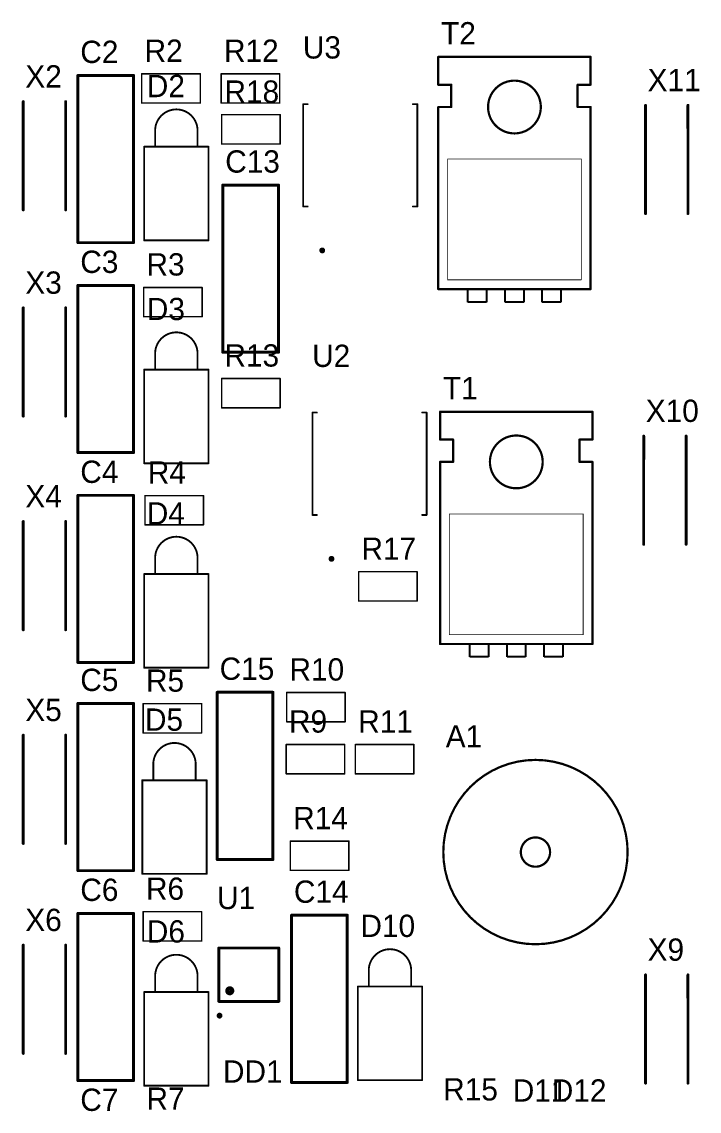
# Model space of a CAD drawing. Header units: millimetres. Extents: x 40 to 3761, y -469 to 920.
# Drawn here: x 2879.8 to 2926.1, y -71.3 to 3.2 of the extents above; entities that cross this region are included whole.
import ezdxf

# ---------------------------------------------------------------- set-up
doc = ezdxf.new("R2010")
doc.units = ezdxf.units.MM
doc.layers.add('TopOverlay', color=2, linetype='Continuous')

msp = doc.modelspace()

# ---------------------------------------------------------------- linework, layer by layer
at = {"layer": 'TopOverlay'}
for p, q in [((2910.262, -16.004), (2910.262, -15.115)), ((2910.262, -15.115), (2911.532, -15.115)), ((2911.532, -15.115), (2911.532, -16.004)), ((2912.802, -16.004), (2912.802, -15.115)), ((2912.802, -15.115), (2914.072, -15.115)), ((2914.072, -15.115), (2914.072, -16.004)), ((2915.342, -16.004), (2915.342, -15.115)), ((2915.342, -15.115), (2916.612, -15.115)), ((2916.612, -15.115), (2916.612, -16.004)), ((2911.532, -16.004), (2910.262, -16.004)), ((2914.072, -16.004), (2912.802, -16.004)), ((2916.612, -16.004), (2915.342, -16.004)), ((2910.389, -40.261), (2910.389, -39.372)), ((2910.389, -39.372), (2911.659, -39.372)), ((2911.659, -39.372), (2911.659, -40.261)), ((2912.929, -40.261), (2912.929, -39.372)), ((2912.929, -39.372), (2914.199, -39.372)), ((2914.199, -39.372), (2914.199, -40.261)), ((2915.469, -40.261), (2915.469, -39.372)), ((2915.469, -39.372), (2916.739, -39.372)), ((2916.739, -39.372), (2916.739, -40.261)), ((2911.659, -40.261), (2910.389, -40.261)), ((2914.199, -40.261), (2912.929, -40.261)), ((2916.739, -40.261), (2915.469, -40.261))]:
    msp.add_line(p, q, dxfattribs=at)
for points, const_width in [([(2908.23, 0.76), (2918.644, 0.76)], 0.152), ([(2908.23, -1.145), (2908.23, 0.76)], 0.152), ([(2918.644, -1.145), (2918.644, 0.76)], 0.152), ([(2883.592, -0.51), (2887.402, -0.51)], 0.2), ([(2883.592, -11.94), (2883.592, -0.51)], 0.2), ([(2887.402, -11.94), (2887.402, -0.51)], 0.2), ([(2887.958, -2.399), (2887.958, -0.399)], 0.1), ([(2887.958, -0.399), (2891.958, -0.399)], 0.1), ([(2891.958, -2.399), (2891.958, -0.399)], 0.1), ([(2893.387, -2.399), (2893.387, -0.399)], 0.1), ([(2893.387, -0.399), (2897.387, -0.399)], 0.1), ([(2897.387, -2.399), (2897.387, -0.399)], 0.1), ([(2908.23, -1.145), (2909.119, -1.145)], 0.152), ([(2909.119, -2.669), (2909.119, -1.145)], 0.152), ([(2917.755, -2.669), (2917.755, -1.145)], 0.152), ([(2917.755, -1.145), (2918.644, -1.145)], 0.152), ([(2879.856, -9.7), (2879.856, -2.3)], 0.2), ([(2882.756, -9.7), (2882.756, -2.3)], 0.2), ([(2879.952, -3.9), (2879.952, -2.3)], 0.01), ([(2882.66, -3.9), (2882.66, -2.3)], 0.01), ([(2887.958, -2.399), (2891.958, -2.399)], 0.1), ([(2893.387, -2.399), (2897.387, -2.399)], 0.1), ([(2898.996, -9.472), (2898.996, -2.471)], 0.127), ([(2898.996, -2.471), (2899.296, -2.471)], 0.127), ([(2906.496, -2.471), (2906.796, -2.471)], 0.127), ([(2906.796, -9.472), (2906.796, -2.471)], 0.127), ([(2908.23, -15.115), (2908.23, -2.669)], 0.152), ([(2908.23, -2.669), (2909.119, -2.669)], 0.152), ([(2917.755, -2.669), (2918.644, -2.669)], 0.152), ([(2918.644, -15.115), (2918.644, -2.669)], 0.152), ([(2922.401, -9.954), (2922.401, -2.554)], 0.2), ([(2922.497, -4.154), (2922.497, -2.554)], 0.01), ([(2925.205, -4.154), (2925.205, -2.554)], 0.01), ([(2925.301, -9.954), (2925.301, -2.554)], 0.2), ([(2893.419, -5.193), (2893.419, -3.193)], 0.1), ([(2893.419, -3.193), (2897.419, -3.193)], 0.1), ([(2897.419, -5.193), (2897.419, -3.193)], 0.1), ([(2879.856, -3.9), (2879.952, -3.9)], 0.01), ([(2882.66, -3.9), (2882.756, -3.9)], 0.01), ([(2888.873, -5.382), (2888.873, -4.281)], 0.127), ([(2891.773, -5.382), (2891.773, -4.281)], 0.127), ([(2922.401, -4.154), (2922.497, -4.154)], 0.01), ([(2925.205, -4.154), (2925.301, -4.154)], 0.01), ([(2893.419, -5.193), (2897.419, -5.193)], 0.1), ([(2888.123, -11.781), (2888.123, -5.382)], 0.127), ([(2888.123, -5.382), (2892.523, -5.382)], 0.127), ([(2892.523, -11.781), (2892.523, -5.382)], 0.127), ([(2908.865, -6.225), (2918.009, -6.225)], 0.0508), ([(2908.865, -14.48), (2908.865, -6.225)], 0.0508), ([(2918.009, -14.48), (2918.009, -6.225)], 0.0508), ([(2893.498, -8.003), (2897.308, -8.003)], 0.2), ([(2893.498, -19.433), (2893.498, -8.003)], 0.2), ([(2897.308, -19.433), (2897.308, -8.003)], 0.2), ([(2898.996, -9.472), (2899.296, -9.472)], 0.127), ([(2906.496, -9.472), (2906.796, -9.472)], 0.127), ([(2883.592, -11.94), (2887.402, -11.94)], 0.2), ([(2888.123, -11.781), (2892.523, -11.781)], 0.127), ([(2883.592, -14.861), (2887.402, -14.861)], 0.2), ([(2883.592, -26.291), (2883.592, -14.861)], 0.2), ([(2887.402, -26.291), (2887.402, -14.861)], 0.2), ([(2908.865, -14.48), (2918.009, -14.48)], 0.0508), ([(2888.085, -17.004), (2888.085, -15.004)], 0.1), ([(2888.085, -15.004), (2892.085, -15.004)], 0.1), ([(2892.085, -17.004), (2892.085, -15.004)], 0.1), ([(2908.23, -15.115), (2918.644, -15.115)], 0.152), ([(2879.856, -23.797), (2879.856, -16.397)], 0.2), ([(2882.756, -23.797), (2882.756, -16.397)], 0.2), ([(2879.952, -17.997), (2879.952, -16.397)], 0.01), ([(2882.66, -17.997), (2882.66, -16.397)], 0.01), ([(2888.085, -17.004), (2892.085, -17.004)], 0.1), ([(2879.856, -17.997), (2879.952, -17.997)], 0.01), ([(2882.66, -17.997), (2882.756, -17.997)], 0.01), ([(2893.498, -19.433), (2897.308, -19.433)], 0.2), ([(2888.873, -20.622), (2888.873, -19.521)], 0.127), ([(2891.773, -20.622), (2891.773, -19.521)], 0.127), ([(2888.123, -27.021), (2888.123, -20.622)], 0.127), ([(2888.123, -20.622), (2892.523, -20.622)], 0.127), ([(2892.523, -27.021), (2892.523, -20.622)], 0.127), ([(2893.419, -23.227), (2893.419, -21.227)], 0.1), ([(2893.419, -21.227), (2897.419, -21.227)], 0.1), ([(2897.419, -23.227), (2897.419, -21.227)], 0.1), ([(2893.419, -23.227), (2897.419, -23.227)], 0.1), ([(2899.631, -30.554), (2899.631, -23.553)], 0.127), ([(2899.631, -23.553), (2899.931, -23.553)], 0.127), ([(2907.131, -23.553), (2907.431, -23.553)], 0.127), ([(2907.431, -30.554), (2907.431, -23.553)], 0.127), ([(2908.357, -23.497), (2918.771, -23.497)], 0.152), ([(2908.357, -25.402), (2908.357, -23.497)], 0.152), ([(2918.771, -25.402), (2918.771, -23.497)], 0.152), ([(2922.274, -32.56), (2922.274, -25.16)], 0.2), ([(2922.37, -26.76), (2922.37, -25.16)], 0.01), ([(2925.078, -26.76), (2925.078, -25.16)], 0.01), ([(2925.174, -32.56), (2925.174, -25.16)], 0.2), ([(2908.357, -25.402), (2909.246, -25.402)], 0.152), ([(2909.246, -26.926), (2909.246, -25.402)], 0.152), ([(2917.882, -26.926), (2917.882, -25.402)], 0.152), ([(2917.882, -25.402), (2918.771, -25.402)], 0.152), ([(2883.592, -26.291), (2887.402, -26.291)], 0.2), ([(2922.274, -26.76), (2922.37, -26.76)], 0.01), ([(2925.078, -26.76), (2925.174, -26.76)], 0.01), ([(2888.123, -27.021), (2892.523, -27.021)], 0.127), ([(2908.357, -39.372), (2908.357, -26.926)], 0.152), ([(2908.357, -26.926), (2909.246, -26.926)], 0.152), ([(2917.882, -26.926), (2918.771, -26.926)], 0.152), ([(2918.771, -39.372), (2918.771, -26.926)], 0.152), ([(2883.592, -29.212), (2887.402, -29.212)], 0.2), ([(2883.592, -40.642), (2883.592, -29.212)], 0.2), ([(2887.402, -40.642), (2887.402, -29.212)], 0.2), ([(2888.18, -31.228), (2888.18, -29.228)], 0.1), ([(2888.18, -29.228), (2892.18, -29.228)], 0.1), ([(2892.18, -31.228), (2892.18, -29.228)], 0.1), ([(2899.631, -30.554), (2899.931, -30.554)], 0.127), ([(2907.131, -30.554), (2907.431, -30.554)], 0.127), ([(2908.992, -30.482), (2918.136, -30.482)], 0.0508), ([(2908.992, -38.737), (2908.992, -30.482)], 0.0508), ([(2918.136, -38.737), (2918.136, -30.482)], 0.0508), ([(2879.856, -38.402), (2879.856, -31.002)], 0.2), ([(2879.952, -32.602), (2879.952, -31.002)], 0.01), ([(2882.66, -32.602), (2882.66, -31.002)], 0.01), ([(2882.756, -38.402), (2882.756, -31.002)], 0.2), ([(2888.18, -31.228), (2892.18, -31.228)], 0.1), ([(2879.856, -32.602), (2879.952, -32.602)], 0.01), ([(2882.66, -32.602), (2882.756, -32.602)], 0.01), ([(2888.873, -34.592), (2888.873, -33.491)], 0.127), ([(2891.773, -34.592), (2891.773, -33.491)], 0.127), ([(2888.123, -40.991), (2888.123, -34.592)], 0.127), ([(2888.123, -34.592), (2892.523, -34.592)], 0.127), ([(2892.523, -40.991), (2892.523, -34.592)], 0.127), ([(2902.785, -36.435), (2902.785, -34.435)], 0.1), ([(2902.785, -34.435), (2906.785, -34.435)], 0.1), ([(2906.785, -36.435), (2906.785, -34.435)], 0.1), ([(2902.785, -36.435), (2906.785, -36.435)], 0.1), ([(2908.992, -38.737), (2918.136, -38.737)], 0.0508), ([(2908.357, -39.372), (2918.771, -39.372)], 0.152), ([(2883.592, -40.642), (2887.402, -40.642)], 0.2), ([(2888.123, -40.991), (2892.523, -40.991)], 0.127), ([(2893.117, -42.674), (2896.927, -42.674)], 0.2), ([(2893.117, -54.104), (2893.117, -42.674)], 0.2), ([(2896.927, -54.104), (2896.927, -42.674)], 0.2), ([(2897.864, -44.69), (2897.864, -42.69)], 0.1), ([(2897.864, -42.69), (2901.864, -42.69)], 0.1), ([(2901.864, -44.69), (2901.864, -42.69)], 0.1), ([(2883.592, -43.436), (2887.402, -43.436)], 0.2), ([(2883.592, -54.866), (2883.592, -43.436)], 0.2), ([(2887.402, -54.866), (2887.402, -43.436)], 0.2), ([(2888.053, -45.452), (2888.053, -43.452)], 0.1), ([(2888.053, -43.452), (2892.053, -43.452)], 0.1), ([(2892.053, -45.452), (2892.053, -43.452)], 0.1), ([(2897.864, -44.69), (2901.864, -44.69)], 0.1), ([(2888.053, -45.452), (2892.053, -45.452)], 0.1), ([(2879.856, -53.007), (2879.856, -45.607)], 0.2), ([(2879.952, -47.207), (2879.952, -45.607)], 0.01), ([(2882.66, -47.207), (2882.66, -45.607)], 0.01), ([(2882.756, -53.007), (2882.756, -45.607)], 0.2), ([(2897.832, -48.246), (2897.832, -46.246)], 0.1), ([(2897.832, -46.246), (2901.832, -46.246)], 0.1), ([(2901.832, -48.246), (2901.832, -46.246)], 0.1), ([(2902.563, -48.246), (2902.563, -46.246)], 0.1), ([(2902.563, -46.246), (2906.563, -46.246)], 0.1), ([(2906.563, -48.246), (2906.563, -46.246)], 0.1), ([(2879.856, -47.207), (2879.952, -47.207)], 0.01), ([(2882.66, -47.207), (2882.756, -47.207)], 0.01), ([(2888.746, -48.689), (2888.746, -47.588)], 0.127), ([(2891.646, -48.689), (2891.646, -47.588)], 0.127), ([(2897.832, -48.246), (2901.832, -48.246)], 0.1), ([(2902.563, -48.246), (2906.563, -48.246)], 0.1), ([(2887.996, -55.088), (2887.996, -48.689)], 0.127), ([(2887.996, -48.689), (2892.396, -48.689)], 0.127), ([(2892.396, -55.088), (2892.396, -48.689)], 0.127), ([(2898.118, -54.85), (2898.118, -52.85)], 0.1), ([(2898.118, -52.85), (2902.118, -52.85)], 0.1), ([(2902.118, -54.85), (2902.118, -52.85)], 0.1), ([(2893.117, -54.104), (2896.927, -54.104)], 0.2), ([(2883.592, -54.866), (2887.402, -54.866)], 0.2), ([(2887.996, -55.088), (2892.396, -55.088)], 0.127), ([(2898.118, -54.85), (2902.118, -54.85)], 0.1), ([(2883.592, -57.787), (2887.402, -57.787)], 0.2), ([(2883.592, -69.217), (2883.592, -57.787)], 0.2), ([(2887.402, -69.217), (2887.402, -57.787)], 0.2), ([(2888.053, -59.676), (2888.053, -57.676)], 0.1), ([(2888.053, -57.676), (2892.053, -57.676)], 0.1), ([(2892.053, -59.676), (2892.053, -57.676)], 0.1), ([(2898.197, -57.914), (2902.007, -57.914)], 0.2), ([(2898.197, -69.344), (2898.197, -57.914)], 0.2), ([(2902.007, -69.344), (2902.007, -57.914)], 0.2), ([(2879.856, -67.358), (2879.856, -59.958)], 0.2), ([(2879.952, -61.558), (2879.952, -59.958)], 0.01), ([(2882.66, -61.558), (2882.66, -59.958)], 0.01), ([(2882.756, -67.358), (2882.756, -59.958)], 0.2), ([(2888.053, -59.676), (2892.053, -59.676)], 0.1), ([(2893.226, -63.803), (2893.226, -60.154)], 0.2), ([(2893.226, -60.154), (2897.326, -60.154)], 0.2), ([(2897.326, -63.803), (2897.326, -60.154)], 0.2), ([(2879.856, -61.558), (2879.952, -61.558)], 0.01), ([(2882.66, -61.558), (2882.756, -61.558)], 0.01), ([(2903.478, -62.786), (2903.478, -61.685)], 0.127), ([(2906.378, -62.786), (2906.378, -61.685)], 0.127), ([(2888.873, -63.167), (2888.873, -62.066)], 0.127), ([(2891.773, -63.167), (2891.773, -62.066)], 0.127), ([(2922.401, -69.39), (2922.401, -61.99)], 0.2), ([(2922.497, -63.59), (2922.497, -61.99)], 0.01), ([(2925.205, -63.59), (2925.205, -61.99)], 0.01), ([(2925.301, -69.39), (2925.301, -61.99)], 0.2), ([(2888.123, -69.566), (2888.123, -63.167)], 0.127), ([(2888.123, -63.167), (2892.523, -63.167)], 0.127), ([(2892.523, -69.566), (2892.523, -63.167)], 0.127), ([(2902.728, -69.185), (2902.728, -62.786)], 0.127), ([(2902.728, -62.786), (2907.128, -62.786)], 0.127), ([(2907.128, -69.185), (2907.128, -62.786)], 0.127), ([(2893.226, -63.803), (2897.326, -63.803)], 0.2), ([(2922.401, -63.59), (2922.497, -63.59)], 0.01), ([(2925.205, -63.59), (2925.301, -63.59)], 0.01), ([(2883.592, -69.217), (2887.402, -69.217)], 0.2), ([(2898.197, -69.344), (2902.007, -69.344)], 0.2), ([(2902.728, -69.185), (2907.128, -69.185)], 0.127), ([(2888.123, -69.566), (2892.523, -69.566)], 0.127)]:
    msp.add_lwpolyline(points, dxfattribs=dict(at, const_width=const_width))
for points, const_width in [([(2908.192, 0.76, 1), (2908.268, 0.76, 1)], 0.0762), ([(2908.192, 0.76, 1), (2908.268, 0.76, 1)], 0.0762), ([(2918.606, 0.76, 1), (2918.682, 0.76, 1)], 0.0762), ([(2918.606, 0.76, 1), (2918.682, 0.76, 1)], 0.0762), ([(2883.592, -0.56, 1), (2883.592, -0.46, 1)], 0.1), ([(2883.592, -0.56, 1), (2883.592, -0.46, 1)], 0.1), ([(2887.402, -0.56, 1), (2887.402, -0.46, 1)], 0.1), ([(2887.402, -0.56, 1), (2887.402, -0.46, 1)], 0.1), ([(2887.933, -0.399, 1), (2887.983, -0.399, 1)], 0.05), ([(2887.933, -0.399, 1), (2887.983, -0.399, 1)], 0.05), ([(2891.933, -0.399, 1), (2891.983, -0.399, 1)], 0.05), ([(2891.933, -0.399, 1), (2891.983, -0.399, 1)], 0.05), ([(2893.362, -0.399, 1), (2893.412, -0.399, 1)], 0.05), ([(2893.362, -0.399, 1), (2893.412, -0.399, 1)], 0.05), ([(2897.362, -0.399, 1), (2897.412, -0.399, 1)], 0.05), ([(2897.362, -0.399, 1), (2897.412, -0.399, 1)], 0.05), ([(2908.192, -1.145, 1), (2908.268, -1.145, 1)], 0.0762), ([(2908.192, -1.145, 1), (2908.268, -1.145, 1)], 0.0762), ([(2909.081, -1.145, 1), (2909.157, -1.145, 1)], 0.0762), ([(2909.081, -1.145, 1), (2909.157, -1.145, 1)], 0.0762), ([(2915.241, -2.669, 1), (2911.634, -2.669, 1)], 0.152), ([(2917.717, -1.145, 1), (2917.793, -1.145, 1)], 0.0762), ([(2917.717, -1.145, 1), (2917.793, -1.145, 1)], 0.0762), ([(2918.606, -1.145, 1), (2918.682, -1.145, 1)], 0.0762), ([(2918.606, -1.145, 1), (2918.682, -1.145, 1)], 0.0762), ([(2879.856, -2.35, 1), (2879.856, -2.25, 1)], 0.1), ([(2882.756, -2.35, 1), (2882.756, -2.25, 1)], 0.1), ([(2879.952, -2.303, 1), (2879.952, -2.298, 1)], 0.005), ([(2882.66, -2.303, 1), (2882.66, -2.298, 1)], 0.005), ([(2887.933, -2.399, 1), (2887.983, -2.399, 1)], 0.05), ([(2887.933, -2.399, 1), (2887.983, -2.399, 1)], 0.05), ([(2891.933, -2.399, 1), (2891.983, -2.399, 1)], 0.05), ([(2891.933, -2.399, 1), (2891.983, -2.399, 1)], 0.05), ([(2893.362, -2.399, 1), (2893.412, -2.399, 1)], 0.05), ([(2893.362, -2.399, 1), (2893.412, -2.399, 1)], 0.05), ([(2897.362, -2.399, 1), (2897.412, -2.399, 1)], 0.05), ([(2897.362, -2.399, 1), (2897.412, -2.399, 1)], 0.05), ([(2898.996, -2.503, 1), (2898.996, -2.44, 1)], 0.0635), ([(2898.996, -2.503, 1), (2898.996, -2.44, 1)], 0.0635), ([(2899.296, -2.503, 1), (2899.296, -2.44, 1)], 0.0635), ([(2906.496, -2.503, 1), (2906.496, -2.44, 1)], 0.0635), ([(2906.796, -2.503, 1), (2906.796, -2.44, 1)], 0.0635), ([(2906.796, -2.503, 1), (2906.796, -2.44, 1)], 0.0635), ([(2908.192, -2.669, 1), (2908.268, -2.669, 1)], 0.0762), ([(2908.192, -2.669, 1), (2908.268, -2.669, 1)], 0.0762), ([(2909.081, -2.669, 1), (2909.157, -2.669, 1)], 0.0762), ([(2909.081, -2.669, 1), (2909.157, -2.669, 1)], 0.0762), ([(2911.596, -2.669, 1), (2911.672, -2.669, 1)], 0.0762), ([(2915.203, -2.669, 1), (2915.279, -2.669, 1)], 0.0762), ([(2917.717, -2.669, 1), (2917.793, -2.669, 1)], 0.0762), ([(2917.717, -2.669, 1), (2917.793, -2.669, 1)], 0.0762), ([(2918.606, -2.669, 1), (2918.682, -2.669, 1)], 0.0762), ([(2918.606, -2.669, 1), (2918.682, -2.669, 1)], 0.0762), ([(2922.401, -2.604, 1), (2922.401, -2.504, 1)], 0.1), ([(2922.497, -2.557, 1), (2922.497, -2.552, 1)], 0.005), ([(2925.205, -2.557, 1), (2925.205, -2.552, 1)], 0.005), ([(2925.301, -2.604, 1), (2925.301, -2.504, 1)], 0.1), ([(2893.394, -3.193, 1), (2893.444, -3.193, 1)], 0.05), ([(2893.394, -3.193, 1), (2893.444, -3.193, 1)], 0.05), ([(2897.394, -3.193, 1), (2897.444, -3.193, 1)], 0.05), ([(2897.394, -3.193, 1), (2897.444, -3.193, 1)], 0.05), ([(2879.856, -3.903, 1), (2879.856, -3.898, 1)], 0.005), ([(2879.952, -3.903, 1), (2879.952, -3.898, 1)], 0.005), ([(2879.952, -3.903, 1), (2879.952, -3.898, 1)], 0.005), ([(2882.66, -3.903, 1), (2882.66, -3.898, 1)], 0.005), ([(2882.66, -3.903, 1), (2882.66, -3.898, 1)], 0.005), ([(2882.756, -3.903, 1), (2882.756, -3.898, 1)], 0.005), ([(2888.873, -4.313, 1), (2888.873, -4.25, 1)], 0.0635), ([(2888.873, -4.313, 1), (2888.873, -4.25, 1)], 0.0635), ([(2891.773, -4.313, 1), (2891.773, -4.25, 1)], 0.0635), ([(2891.773, -4.313, 1), (2891.773, -4.25, 1)], 0.0635), ([(2922.401, -4.157, 1), (2922.401, -4.152, 1)], 0.005), ([(2922.497, -4.157, 1), (2922.497, -4.152, 1)], 0.005), ([(2922.497, -4.157, 1), (2922.497, -4.152, 1)], 0.005), ([(2925.205, -4.157, 1), (2925.205, -4.152, 1)], 0.005), ([(2925.205, -4.157, 1), (2925.205, -4.152, 1)], 0.005), ([(2925.301, -4.157, 1), (2925.301, -4.152, 1)], 0.005), ([(2893.394, -5.193, 1), (2893.444, -5.193, 1)], 0.05), ([(2893.394, -5.193, 1), (2893.444, -5.193, 1)], 0.05), ([(2897.394, -5.193, 1), (2897.444, -5.193, 1)], 0.05), ([(2897.394, -5.193, 1), (2897.444, -5.193, 1)], 0.05), ([(2888.123, -5.413, 1), (2888.123, -5.35, 1)], 0.0635), ([(2888.123, -5.413, 1), (2888.123, -5.35, 1)], 0.0635), ([(2888.873, -5.413, 1), (2888.873, -5.35, 1)], 0.0635), ([(2891.773, -5.413, 1), (2891.773, -5.35, 1)], 0.0635), ([(2892.523, -5.413, 1), (2892.523, -5.35, 1)], 0.0635), ([(2892.523, -5.413, 1), (2892.523, -5.35, 1)], 0.0635), ([(2908.853, -6.225, 1), (2908.878, -6.225, 1)], 0.0254), ([(2908.853, -6.225, 1), (2908.878, -6.225, 1)], 0.0254), ([(2917.997, -6.225, 1), (2918.022, -6.225, 1)], 0.0254), ([(2917.997, -6.225, 1), (2918.022, -6.225, 1)], 0.0254), ([(2893.498, -8.053, 1), (2893.498, -7.953, 1)], 0.1), ([(2893.498, -8.053, 1), (2893.498, -7.953, 1)], 0.1), ([(2897.308, -8.053, 1), (2897.308, -7.953, 1)], 0.1), ([(2897.308, -8.053, 1), (2897.308, -7.953, 1)], 0.1), ([(2879.856, -9.75, 1), (2879.856, -9.65, 1)], 0.1), ([(2882.756, -9.75, 1), (2882.756, -9.65, 1)], 0.1), ([(2898.996, -9.503, 1), (2898.996, -9.44, 1)], 0.0635), ([(2898.996, -9.503, 1), (2898.996, -9.44, 1)], 0.0635), ([(2899.296, -9.503, 1), (2899.296, -9.44, 1)], 0.0635), ([(2906.496, -9.503, 1), (2906.496, -9.44, 1)], 0.0635), ([(2906.796, -9.503, 1), (2906.796, -9.44, 1)], 0.0635), ([(2906.796, -9.503, 1), (2906.796, -9.44, 1)], 0.0635), ([(2922.401, -10.004, 1), (2922.401, -9.904, 1)], 0.1), ([(2925.301, -10.004, 1), (2925.301, -9.904, 1)], 0.1), ([(2883.592, -11.99, 1), (2883.592, -11.89, 1)], 0.1), ([(2883.592, -11.99, 1), (2883.592, -11.89, 1)], 0.1), ([(2887.402, -11.99, 1), (2887.402, -11.89, 1)], 0.1), ([(2887.402, -11.99, 1), (2887.402, -11.89, 1)], 0.1), ([(2888.123, -11.813, 1), (2888.123, -11.75, 1)], 0.0635), ([(2888.123, -11.813, 1), (2888.123, -11.75, 1)], 0.0635), ([(2892.523, -11.813, 1), (2892.523, -11.75, 1)], 0.0635), ([(2892.523, -11.813, 1), (2892.523, -11.75, 1)], 0.0635), ([(2900.296, -12.371, 1), (2900.296, -12.571, 1)], 0.2), ([(2900.296, -12.421, 1), (2900.296, -12.321, 1)], 0.1), ([(2900.296, -12.621, 1), (2900.296, -12.521, 1)], 0.1), ([(2883.592, -14.911, 1), (2883.592, -14.811, 1)], 0.1), ([(2883.592, -14.911, 1), (2883.592, -14.811, 1)], 0.1), ([(2887.402, -14.911, 1), (2887.402, -14.811, 1)], 0.1), ([(2887.402, -14.911, 1), (2887.402, -14.811, 1)], 0.1), ([(2908.853, -14.48, 1), (2908.878, -14.48, 1)], 0.0254), ([(2908.853, -14.48, 1), (2908.878, -14.48, 1)], 0.0254), ([(2917.997, -14.48, 1), (2918.022, -14.48, 1)], 0.0254), ([(2917.997, -14.48, 1), (2918.022, -14.48, 1)], 0.0254), ([(2888.06, -15.004, 1), (2888.11, -15.004, 1)], 0.05), ([(2888.06, -15.004, 1), (2888.11, -15.004, 1)], 0.05), ([(2892.06, -15.004, 1), (2892.11, -15.004, 1)], 0.05), ([(2892.06, -15.004, 1), (2892.11, -15.004, 1)], 0.05), ([(2908.192, -15.115, 1), (2908.268, -15.115, 1)], 0.0762), ([(2908.192, -15.115, 1), (2908.268, -15.115, 1)], 0.0762), ([(2918.606, -15.115, 1), (2918.682, -15.115, 1)], 0.0762), ([(2918.606, -15.115, 1), (2918.682, -15.115, 1)], 0.0762), ([(2879.856, -16.447, 1), (2879.856, -16.347, 1)], 0.1), ([(2882.756, -16.447, 1), (2882.756, -16.347, 1)], 0.1), ([(2879.952, -16.4, 1), (2879.952, -16.395, 1)], 0.005), ([(2882.66, -16.4, 1), (2882.66, -16.395, 1)], 0.005), ([(2888.06, -17.004, 1), (2888.11, -17.004, 1)], 0.05), ([(2888.06, -17.004, 1), (2888.11, -17.004, 1)], 0.05), ([(2892.06, -17.004, 1), (2892.11, -17.004, 1)], 0.05), ([(2892.06, -17.004, 1), (2892.11, -17.004, 1)], 0.05), ([(2879.856, -18, 1), (2879.856, -17.995, 1)], 0.005), ([(2879.952, -18, 1), (2879.952, -17.995, 1)], 0.005), ([(2879.952, -18, 1), (2879.952, -17.995, 1)], 0.005), ([(2882.66, -18, 1), (2882.66, -17.995, 1)], 0.005), ([(2882.66, -18, 1), (2882.66, -17.995, 1)], 0.005), ([(2882.756, -18, 1), (2882.756, -17.995, 1)], 0.005), ([(2893.498, -19.483, 1), (2893.498, -19.383, 1)], 0.1), ([(2893.498, -19.483, 1), (2893.498, -19.383, 1)], 0.1), ([(2897.308, -19.483, 1), (2897.308, -19.383, 1)], 0.1), ([(2897.308, -19.483, 1), (2897.308, -19.383, 1)], 0.1), ([(2888.873, -19.553, 1), (2888.873, -19.49, 1)], 0.0635), ([(2888.873, -19.553, 1), (2888.873, -19.49, 1)], 0.0635), ([(2891.773, -19.553, 1), (2891.773, -19.49, 1)], 0.0635), ([(2891.773, -19.553, 1), (2891.773, -19.49, 1)], 0.0635), ([(2888.123, -20.653, 1), (2888.123, -20.59, 1)], 0.0635), ([(2888.123, -20.653, 1), (2888.123, -20.59, 1)], 0.0635), ([(2888.873, -20.653, 1), (2888.873, -20.59, 1)], 0.0635), ([(2891.773, -20.653, 1), (2891.773, -20.59, 1)], 0.0635), ([(2892.523, -20.653, 1), (2892.523, -20.59, 1)], 0.0635), ([(2892.523, -20.653, 1), (2892.523, -20.59, 1)], 0.0635), ([(2893.394, -21.227, 1), (2893.444, -21.227, 1)], 0.05), ([(2893.394, -21.227, 1), (2893.444, -21.227, 1)], 0.05), ([(2897.394, -21.227, 1), (2897.444, -21.227, 1)], 0.05), ([(2897.394, -21.227, 1), (2897.444, -21.227, 1)], 0.05), ([(2879.856, -23.847, 1), (2879.856, -23.747, 1)], 0.1), ([(2882.756, -23.847, 1), (2882.756, -23.747, 1)], 0.1), ([(2893.394, -23.227, 1), (2893.444, -23.227, 1)], 0.05), ([(2893.394, -23.227, 1), (2893.444, -23.227, 1)], 0.05), ([(2897.394, -23.227, 1), (2897.444, -23.227, 1)], 0.05), ([(2897.394, -23.227, 1), (2897.444, -23.227, 1)], 0.05), ([(2899.631, -23.585, 1), (2899.631, -23.522, 1)], 0.0635), ([(2899.631, -23.585, 1), (2899.631, -23.522, 1)], 0.0635), ([(2899.931, -23.585, 1), (2899.931, -23.522, 1)], 0.0635), ([(2907.131, -23.585, 1), (2907.131, -23.522, 1)], 0.0635), ([(2907.431, -23.585, 1), (2907.431, -23.522, 1)], 0.0635), ([(2907.431, -23.585, 1), (2907.431, -23.522, 1)], 0.0635), ([(2908.319, -23.497, 1), (2908.395, -23.497, 1)], 0.0762), ([(2908.319, -23.497, 1), (2908.395, -23.497, 1)], 0.0762), ([(2918.733, -23.497, 1), (2918.809, -23.497, 1)], 0.0762), ([(2918.733, -23.497, 1), (2918.809, -23.497, 1)], 0.0762), ([(2915.368, -26.926, 1), (2911.761, -26.926, 1)], 0.152), ([(2922.274, -25.21, 1), (2922.274, -25.11, 1)], 0.1), ([(2922.37, -25.163, 1), (2922.37, -25.158, 1)], 0.005), ([(2925.078, -25.163, 1), (2925.078, -25.158, 1)], 0.005), ([(2925.174, -25.21, 1), (2925.174, -25.11, 1)], 0.1), ([(2908.319, -25.402, 1), (2908.395, -25.402, 1)], 0.0762), ([(2908.319, -25.402, 1), (2908.395, -25.402, 1)], 0.0762), ([(2909.208, -25.402, 1), (2909.284, -25.402, 1)], 0.0762), ([(2909.208, -25.402, 1), (2909.284, -25.402, 1)], 0.0762), ([(2917.844, -25.402, 1), (2917.92, -25.402, 1)], 0.0762), ([(2917.844, -25.402, 1), (2917.92, -25.402, 1)], 0.0762), ([(2918.733, -25.402, 1), (2918.809, -25.402, 1)], 0.0762), ([(2918.733, -25.402, 1), (2918.809, -25.402, 1)], 0.0762), ([(2883.592, -26.341, 1), (2883.592, -26.241, 1)], 0.1), ([(2883.592, -26.341, 1), (2883.592, -26.241, 1)], 0.1), ([(2887.402, -26.341, 1), (2887.402, -26.241, 1)], 0.1), ([(2887.402, -26.341, 1), (2887.402, -26.241, 1)], 0.1), ([(2922.274, -26.763, 1), (2922.274, -26.758, 1)], 0.005), ([(2922.37, -26.763, 1), (2922.37, -26.758, 1)], 0.005), ([(2922.37, -26.763, 1), (2922.37, -26.758, 1)], 0.005), ([(2925.078, -26.763, 1), (2925.078, -26.758, 1)], 0.005), ([(2925.078, -26.763, 1), (2925.078, -26.758, 1)], 0.005), ([(2925.174, -26.763, 1), (2925.174, -26.758, 1)], 0.005), ([(2888.123, -27.053, 1), (2888.123, -26.99, 1)], 0.0635), ([(2888.123, -27.053, 1), (2888.123, -26.99, 1)], 0.0635), ([(2892.523, -27.053, 1), (2892.523, -26.99, 1)], 0.0635), ([(2892.523, -27.053, 1), (2892.523, -26.99, 1)], 0.0635), ([(2908.319, -26.926, 1), (2908.395, -26.926, 1)], 0.0762), ([(2908.319, -26.926, 1), (2908.395, -26.926, 1)], 0.0762), ([(2909.208, -26.926, 1), (2909.284, -26.926, 1)], 0.0762), ([(2909.208, -26.926, 1), (2909.284, -26.926, 1)], 0.0762), ([(2911.723, -26.926, 1), (2911.799, -26.926, 1)], 0.0762), ([(2915.33, -26.926, 1), (2915.406, -26.926, 1)], 0.0762), ([(2917.844, -26.926, 1), (2917.92, -26.926, 1)], 0.0762), ([(2917.844, -26.926, 1), (2917.92, -26.926, 1)], 0.0762), ([(2918.733, -26.926, 1), (2918.809, -26.926, 1)], 0.0762), ([(2918.733, -26.926, 1), (2918.809, -26.926, 1)], 0.0762), ([(2883.592, -29.262, 1), (2883.592, -29.162, 1)], 0.1), ([(2883.592, -29.262, 1), (2883.592, -29.162, 1)], 0.1), ([(2887.402, -29.262, 1), (2887.402, -29.162, 1)], 0.1), ([(2887.402, -29.262, 1), (2887.402, -29.162, 1)], 0.1), ([(2888.155, -29.228, 1), (2888.205, -29.228, 1)], 0.05), ([(2888.155, -29.228, 1), (2888.205, -29.228, 1)], 0.05), ([(2892.155, -29.228, 1), (2892.205, -29.228, 1)], 0.05), ([(2892.155, -29.228, 1), (2892.205, -29.228, 1)], 0.05), ([(2899.631, -30.585, 1), (2899.631, -30.522, 1)], 0.0635), ([(2899.631, -30.585, 1), (2899.631, -30.522, 1)], 0.0635), ([(2899.931, -30.585, 1), (2899.931, -30.522, 1)], 0.0635), ([(2907.131, -30.585, 1), (2907.131, -30.522, 1)], 0.0635), ([(2907.431, -30.585, 1), (2907.431, -30.522, 1)], 0.0635), ([(2907.431, -30.585, 1), (2907.431, -30.522, 1)], 0.0635), ([(2908.98, -30.482, 1), (2909.005, -30.482, 1)], 0.0254), ([(2908.98, -30.482, 1), (2909.005, -30.482, 1)], 0.0254), ([(2918.124, -30.482, 1), (2918.149, -30.482, 1)], 0.0254), ([(2918.124, -30.482, 1), (2918.149, -30.482, 1)], 0.0254), ([(2879.856, -31.052, 1), (2879.856, -30.952, 1)], 0.1), ([(2879.952, -31.005, 1), (2879.952, -31, 1)], 0.005), ([(2882.66, -31.005, 1), (2882.66, -31, 1)], 0.005), ([(2882.756, -31.052, 1), (2882.756, -30.952, 1)], 0.1), ([(2888.155, -31.228, 1), (2888.205, -31.228, 1)], 0.05), ([(2888.155, -31.228, 1), (2888.205, -31.228, 1)], 0.05), ([(2892.155, -31.228, 1), (2892.205, -31.228, 1)], 0.05), ([(2892.155, -31.228, 1), (2892.205, -31.228, 1)], 0.05), ([(2879.856, -32.605, 1), (2879.856, -32.6, 1)], 0.005), ([(2879.952, -32.605, 1), (2879.952, -32.6, 1)], 0.005), ([(2879.952, -32.605, 1), (2879.952, -32.6, 1)], 0.005), ([(2882.66, -32.605, 1), (2882.66, -32.6, 1)], 0.005), ([(2882.66, -32.605, 1), (2882.66, -32.6, 1)], 0.005), ([(2882.756, -32.605, 1), (2882.756, -32.6, 1)], 0.005), ([(2922.274, -32.61, 1), (2922.274, -32.51, 1)], 0.1), ([(2925.174, -32.61, 1), (2925.174, -32.51, 1)], 0.1), ([(2888.873, -33.523, 1), (2888.873, -33.46, 1)], 0.0635), ([(2888.873, -33.523, 1), (2888.873, -33.46, 1)], 0.0635), ([(2891.773, -33.523, 1), (2891.773, -33.46, 1)], 0.0635), ([(2891.773, -33.523, 1), (2891.773, -33.46, 1)], 0.0635), ([(2900.931, -33.453, 1), (2900.931, -33.653, 1)], 0.2), ([(2900.931, -33.503, 1), (2900.931, -33.403, 1)], 0.1), ([(2900.931, -33.703, 1), (2900.931, -33.603, 1)], 0.1), ([(2888.123, -34.623, 1), (2888.123, -34.56, 1)], 0.0635), ([(2888.123, -34.623, 1), (2888.123, -34.56, 1)], 0.0635), ([(2888.873, -34.623, 1), (2888.873, -34.56, 1)], 0.0635), ([(2891.773, -34.623, 1), (2891.773, -34.56, 1)], 0.0635), ([(2892.523, -34.623, 1), (2892.523, -34.56, 1)], 0.0635), ([(2892.523, -34.623, 1), (2892.523, -34.56, 1)], 0.0635), ([(2902.76, -34.435, 1), (2902.81, -34.435, 1)], 0.05), ([(2902.76, -34.435, 1), (2902.81, -34.435, 1)], 0.05), ([(2906.76, -34.435, 1), (2906.81, -34.435, 1)], 0.05), ([(2906.76, -34.435, 1), (2906.81, -34.435, 1)], 0.05), ([(2902.76, -36.435, 1), (2902.81, -36.435, 1)], 0.05), ([(2902.76, -36.435, 1), (2902.81, -36.435, 1)], 0.05), ([(2906.76, -36.435, 1), (2906.81, -36.435, 1)], 0.05), ([(2906.76, -36.435, 1), (2906.81, -36.435, 1)], 0.05), ([(2879.856, -38.452, 1), (2879.856, -38.352, 1)], 0.1), ([(2882.756, -38.452, 1), (2882.756, -38.352, 1)], 0.1), ([(2908.98, -38.737, 1), (2909.005, -38.737, 1)], 0.0254), ([(2908.98, -38.737, 1), (2909.005, -38.737, 1)], 0.0254), ([(2918.124, -38.737, 1), (2918.149, -38.737, 1)], 0.0254), ([(2918.124, -38.737, 1), (2918.149, -38.737, 1)], 0.0254), ([(2908.319, -39.372, 1), (2908.395, -39.372, 1)], 0.0762), ([(2908.319, -39.372, 1), (2908.395, -39.372, 1)], 0.0762), ([(2918.733, -39.372, 1), (2918.809, -39.372, 1)], 0.0762), ([(2918.733, -39.372, 1), (2918.809, -39.372, 1)], 0.0762), ([(2883.592, -40.692, 1), (2883.592, -40.592, 1)], 0.1), ([(2883.592, -40.692, 1), (2883.592, -40.592, 1)], 0.1), ([(2887.402, -40.692, 1), (2887.402, -40.592, 1)], 0.1), ([(2887.402, -40.692, 1), (2887.402, -40.592, 1)], 0.1), ([(2888.123, -41.023, 1), (2888.123, -40.96, 1)], 0.0635), ([(2888.123, -41.023, 1), (2888.123, -40.96, 1)], 0.0635), ([(2892.523, -41.023, 1), (2892.523, -40.96, 1)], 0.0635), ([(2892.523, -41.023, 1), (2892.523, -40.96, 1)], 0.0635), ([(2893.117, -42.724, 1), (2893.117, -42.624, 1)], 0.1), ([(2893.117, -42.724, 1), (2893.117, -42.624, 1)], 0.1), ([(2896.927, -42.724, 1), (2896.927, -42.624, 1)], 0.1), ([(2896.927, -42.724, 1), (2896.927, -42.624, 1)], 0.1), ([(2897.839, -42.69, 1), (2897.889, -42.69, 1)], 0.05), ([(2897.839, -42.69, 1), (2897.889, -42.69, 1)], 0.05), ([(2901.839, -42.69, 1), (2901.889, -42.69, 1)], 0.05), ([(2901.839, -42.69, 1), (2901.889, -42.69, 1)], 0.05), ([(2883.592, -43.486, 1), (2883.592, -43.386, 1)], 0.1), ([(2883.592, -43.486, 1), (2883.592, -43.386, 1)], 0.1), ([(2887.402, -43.486, 1), (2887.402, -43.386, 1)], 0.1), ([(2887.402, -43.486, 1), (2887.402, -43.386, 1)], 0.1), ([(2888.028, -43.452, 1), (2888.078, -43.452, 1)], 0.05), ([(2888.028, -43.452, 1), (2888.078, -43.452, 1)], 0.05), ([(2892.028, -43.452, 1), (2892.078, -43.452, 1)], 0.05), ([(2892.028, -43.452, 1), (2892.078, -43.452, 1)], 0.05), ([(2897.839, -44.69, 1), (2897.889, -44.69, 1)], 0.05), ([(2897.839, -44.69, 1), (2897.889, -44.69, 1)], 0.05), ([(2901.839, -44.69, 1), (2901.889, -44.69, 1)], 0.05), ([(2901.839, -44.69, 1), (2901.889, -44.69, 1)], 0.05), ([(2888.028, -45.452, 1), (2888.078, -45.452, 1)], 0.05), ([(2888.028, -45.452, 1), (2888.078, -45.452, 1)], 0.05), ([(2892.028, -45.452, 1), (2892.078, -45.452, 1)], 0.05), ([(2892.028, -45.452, 1), (2892.078, -45.452, 1)], 0.05), ([(2879.856, -45.657, 1), (2879.856, -45.557, 1)], 0.1), ([(2879.952, -45.61, 1), (2879.952, -45.605, 1)], 0.005), ([(2882.66, -45.61, 1), (2882.66, -45.605, 1)], 0.005), ([(2882.756, -45.657, 1), (2882.756, -45.557, 1)], 0.1), ([(2897.807, -46.246, 1), (2897.857, -46.246, 1)], 0.05), ([(2897.807, -46.246, 1), (2897.857, -46.246, 1)], 0.05), ([(2901.807, -46.246, 1), (2901.857, -46.246, 1)], 0.05), ([(2901.807, -46.246, 1), (2901.857, -46.246, 1)], 0.05), ([(2902.538, -46.246, 1), (2902.588, -46.246, 1)], 0.05), ([(2902.538, -46.246, 1), (2902.588, -46.246, 1)], 0.05), ([(2906.538, -46.246, 1), (2906.588, -46.246, 1)], 0.05), ([(2906.538, -46.246, 1), (2906.588, -46.246, 1)], 0.05), ([(2879.856, -47.21, 1), (2879.856, -47.205, 1)], 0.005), ([(2879.952, -47.21, 1), (2879.952, -47.205, 1)], 0.005), ([(2879.952, -47.21, 1), (2879.952, -47.205, 1)], 0.005), ([(2882.66, -47.21, 1), (2882.66, -47.205, 1)], 0.005), ([(2882.66, -47.21, 1), (2882.66, -47.205, 1)], 0.005), ([(2882.756, -47.21, 1), (2882.756, -47.205, 1)], 0.005), ([(2888.746, -47.62, 1), (2888.746, -47.557, 1)], 0.0635), ([(2888.746, -47.62, 1), (2888.746, -47.557, 1)], 0.0635), ([(2891.646, -47.62, 1), (2891.646, -47.557, 1)], 0.0635), ([(2891.646, -47.62, 1), (2891.646, -47.557, 1)], 0.0635), ([(2921.174, -53.596, 1), (2908.574, -53.596, 1)], 0.152), ([(2897.807, -48.246, 1), (2897.857, -48.246, 1)], 0.05), ([(2897.807, -48.246, 1), (2897.857, -48.246, 1)], 0.05), ([(2901.807, -48.246, 1), (2901.857, -48.246, 1)], 0.05), ([(2901.807, -48.246, 1), (2901.857, -48.246, 1)], 0.05), ([(2902.538, -48.246, 1), (2902.588, -48.246, 1)], 0.05), ([(2902.538, -48.246, 1), (2902.588, -48.246, 1)], 0.05), ([(2906.538, -48.246, 1), (2906.588, -48.246, 1)], 0.05), ([(2906.538, -48.246, 1), (2906.588, -48.246, 1)], 0.05), ([(2887.996, -48.72, 1), (2887.996, -48.657, 1)], 0.0635), ([(2887.996, -48.72, 1), (2887.996, -48.657, 1)], 0.0635), ([(2888.746, -48.72, 1), (2888.746, -48.657, 1)], 0.0635), ([(2891.646, -48.72, 1), (2891.646, -48.657, 1)], 0.0635), ([(2892.396, -48.72, 1), (2892.396, -48.657, 1)], 0.0635), ([(2892.396, -48.72, 1), (2892.396, -48.657, 1)], 0.0635), ([(2898.093, -52.85, 1), (2898.143, -52.85, 1)], 0.05), ([(2898.093, -52.85, 1), (2898.143, -52.85, 1)], 0.05), ([(2902.093, -52.85, 1), (2902.143, -52.85, 1)], 0.05), ([(2902.093, -52.85, 1), (2902.143, -52.85, 1)], 0.05), ([(2915.874, -53.596, 1), (2913.874, -53.596, 1)], 0.152), ([(2879.856, -53.057, 1), (2879.856, -52.957, 1)], 0.1), ([(2882.756, -53.057, 1), (2882.756, -52.957, 1)], 0.1), ([(2908.536, -53.596, 1), (2908.612, -53.596, 1)], 0.0762), ([(2913.836, -53.596, 1), (2913.912, -53.596, 1)], 0.0762), ([(2915.836, -53.596, 1), (2915.912, -53.596, 1)], 0.0762), ([(2921.136, -53.596, 1), (2921.212, -53.596, 1)], 0.0762), ([(2893.117, -54.154, 1), (2893.117, -54.054, 1)], 0.1), ([(2893.117, -54.154, 1), (2893.117, -54.054, 1)], 0.1), ([(2896.927, -54.154, 1), (2896.927, -54.054, 1)], 0.1), ([(2896.927, -54.154, 1), (2896.927, -54.054, 1)], 0.1), ([(2883.592, -54.916, 1), (2883.592, -54.816, 1)], 0.1), ([(2883.592, -54.916, 1), (2883.592, -54.816, 1)], 0.1), ([(2887.402, -54.916, 1), (2887.402, -54.816, 1)], 0.1), ([(2887.402, -54.916, 1), (2887.402, -54.816, 1)], 0.1), ([(2887.996, -55.12, 1), (2887.996, -55.057, 1)], 0.0635), ([(2887.996, -55.12, 1), (2887.996, -55.057, 1)], 0.0635), ([(2892.396, -55.12, 1), (2892.396, -55.057, 1)], 0.0635), ([(2892.396, -55.12, 1), (2892.396, -55.057, 1)], 0.0635), ([(2898.093, -54.85, 1), (2898.143, -54.85, 1)], 0.05), ([(2898.093, -54.85, 1), (2898.143, -54.85, 1)], 0.05), ([(2902.093, -54.85, 1), (2902.143, -54.85, 1)], 0.05), ([(2902.093, -54.85, 1), (2902.143, -54.85, 1)], 0.05), ([(2883.592, -57.837, 1), (2883.592, -57.737, 1)], 0.1), ([(2883.592, -57.837, 1), (2883.592, -57.737, 1)], 0.1), ([(2887.402, -57.837, 1), (2887.402, -57.737, 1)], 0.1), ([(2887.402, -57.837, 1), (2887.402, -57.737, 1)], 0.1), ([(2888.028, -57.676, 1), (2888.078, -57.676, 1)], 0.05), ([(2888.028, -57.676, 1), (2888.078, -57.676, 1)], 0.05), ([(2892.028, -57.676, 1), (2892.078, -57.676, 1)], 0.05), ([(2892.028, -57.676, 1), (2892.078, -57.676, 1)], 0.05), ([(2898.197, -57.964, 1), (2898.197, -57.864, 1)], 0.1), ([(2898.197, -57.964, 1), (2898.197, -57.864, 1)], 0.1), ([(2902.007, -57.964, 1), (2902.007, -57.864, 1)], 0.1), ([(2902.007, -57.964, 1), (2902.007, -57.864, 1)], 0.1), ([(2879.856, -60.008, 1), (2879.856, -59.908, 1)], 0.1), ([(2879.952, -59.961, 1), (2879.952, -59.956, 1)], 0.005), ([(2882.66, -59.961, 1), (2882.66, -59.956, 1)], 0.005), ([(2882.756, -60.008, 1), (2882.756, -59.908, 1)], 0.1), ([(2888.028, -59.676, 1), (2888.078, -59.676, 1)], 0.05), ([(2888.028, -59.676, 1), (2888.078, -59.676, 1)], 0.05), ([(2892.028, -59.676, 1), (2892.078, -59.676, 1)], 0.05), ([(2892.028, -59.676, 1), (2892.078, -59.676, 1)], 0.05), ([(2893.226, -60.204, 1), (2893.226, -60.104, 1)], 0.1), ([(2893.226, -60.204, 1), (2893.226, -60.104, 1)], 0.1), ([(2897.326, -60.204, 1), (2897.326, -60.104, 1)], 0.1), ([(2897.326, -60.204, 1), (2897.326, -60.104, 1)], 0.1), ([(2879.856, -61.561, 1), (2879.856, -61.556, 1)], 0.005), ([(2879.952, -61.561, 1), (2879.952, -61.556, 1)], 0.005), ([(2879.952, -61.561, 1), (2879.952, -61.556, 1)], 0.005), ([(2882.66, -61.561, 1), (2882.66, -61.556, 1)], 0.005), ([(2882.66, -61.561, 1), (2882.66, -61.556, 1)], 0.005), ([(2882.756, -61.561, 1), (2882.756, -61.556, 1)], 0.005), ([(2903.478, -61.717, 1), (2903.478, -61.654, 1)], 0.0635), ([(2903.478, -61.717, 1), (2903.478, -61.654, 1)], 0.0635), ([(2906.378, -61.717, 1), (2906.378, -61.654, 1)], 0.0635), ([(2906.378, -61.717, 1), (2906.378, -61.654, 1)], 0.0635), ([(2888.873, -62.098, 1), (2888.873, -62.035, 1)], 0.0635), ([(2888.873, -62.098, 1), (2888.873, -62.035, 1)], 0.0635), ([(2891.773, -62.098, 1), (2891.773, -62.035, 1)], 0.0635), ([(2891.773, -62.098, 1), (2891.773, -62.035, 1)], 0.0635), ([(2922.401, -62.04, 1), (2922.401, -61.94, 1)], 0.1), ([(2922.497, -61.993, 1), (2922.497, -61.988, 1)], 0.005), ([(2925.205, -61.993, 1), (2925.205, -61.988, 1)], 0.005), ([(2925.301, -62.04, 1), (2925.301, -61.94, 1)], 0.1), ([(2888.123, -63.198, 1), (2888.123, -63.135, 1)], 0.0635), ([(2888.123, -63.198, 1), (2888.123, -63.135, 1)], 0.0635), ([(2888.873, -63.198, 1), (2888.873, -63.135, 1)], 0.0635), ([(2891.773, -63.198, 1), (2891.773, -63.135, 1)], 0.0635), ([(2892.523, -63.198, 1), (2892.523, -63.135, 1)], 0.0635), ([(2892.523, -63.198, 1), (2892.523, -63.135, 1)], 0.0635), ([(2893.976, -62.918, 1), (2893.976, -63.238, 1)], 0.3), ([(2893.976, -62.993, 1), (2893.976, -62.843, 1)], 0.15), ([(2893.976, -63.313, 1), (2893.976, -63.163, 1)], 0.15), ([(2902.728, -62.817, 1), (2902.728, -62.754, 1)], 0.0635), ([(2902.728, -62.817, 1), (2902.728, -62.754, 1)], 0.0635), ([(2903.478, -62.817, 1), (2903.478, -62.754, 1)], 0.0635), ([(2906.378, -62.817, 1), (2906.378, -62.754, 1)], 0.0635), ([(2907.128, -62.817, 1), (2907.128, -62.754, 1)], 0.0635), ([(2907.128, -62.817, 1), (2907.128, -62.754, 1)], 0.0635), ([(2893.226, -63.853, 1), (2893.226, -63.753, 1)], 0.1), ([(2893.226, -63.853, 1), (2893.226, -63.753, 1)], 0.1), ([(2897.326, -63.853, 1), (2897.326, -63.753, 1)], 0.1), ([(2897.326, -63.853, 1), (2897.326, -63.753, 1)], 0.1), ([(2922.401, -63.593, 1), (2922.401, -63.588, 1)], 0.005), ([(2922.497, -63.593, 1), (2922.497, -63.588, 1)], 0.005), ([(2922.497, -63.593, 1), (2922.497, -63.588, 1)], 0.005), ([(2925.205, -63.593, 1), (2925.205, -63.588, 1)], 0.005), ([(2925.205, -63.593, 1), (2925.205, -63.588, 1)], 0.005), ([(2925.301, -63.593, 1), (2925.301, -63.588, 1)], 0.005), ([(2893.276, -64.678, 1), (2893.276, -64.878, 1)], 0.2), ([(2893.276, -64.728, 1), (2893.276, -64.628, 1)], 0.1), ([(2893.276, -64.928, 1), (2893.276, -64.828, 1)], 0.1), ([(2879.856, -67.408, 1), (2879.856, -67.308, 1)], 0.1), ([(2882.756, -67.408, 1), (2882.756, -67.308, 1)], 0.1), ([(2883.592, -69.267, 1), (2883.592, -69.167, 1)], 0.1), ([(2883.592, -69.267, 1), (2883.592, -69.167, 1)], 0.1), ([(2887.402, -69.267, 1), (2887.402, -69.167, 1)], 0.1), ([(2887.402, -69.267, 1), (2887.402, -69.167, 1)], 0.1), ([(2898.197, -69.394, 1), (2898.197, -69.294, 1)], 0.1), ([(2898.197, -69.394, 1), (2898.197, -69.294, 1)], 0.1), ([(2902.007, -69.394, 1), (2902.007, -69.294, 1)], 0.1), ([(2902.007, -69.394, 1), (2902.007, -69.294, 1)], 0.1), ([(2902.728, -69.217, 1), (2902.728, -69.154, 1)], 0.0635), ([(2902.728, -69.217, 1), (2902.728, -69.154, 1)], 0.0635), ([(2907.128, -69.217, 1), (2907.128, -69.154, 1)], 0.0635), ([(2907.128, -69.217, 1), (2907.128, -69.154, 1)], 0.0635), ([(2888.123, -69.598, 1), (2888.123, -69.535, 1)], 0.0635), ([(2888.123, -69.598, 1), (2888.123, -69.535, 1)], 0.0635), ([(2892.523, -69.598, 1), (2892.523, -69.535, 1)], 0.0635), ([(2892.523, -69.598, 1), (2892.523, -69.535, 1)], 0.0635), ([(2922.401, -69.44, 1), (2922.401, -69.34, 1)], 0.1), ([(2925.301, -69.44, 1), (2925.301, -69.34, 1)], 0.1)]:
    msp.add_lwpolyline(points, format="xyb", close=True, dxfattribs=dict(at, const_width=const_width))
at = {"layer": 'TopOverlay', "const_width": 0.127}
for points in [[(2888.873, -4.281, -1), (2891.773, -4.281)], [(2888.873, -19.521, -1), (2891.773, -19.521)], [(2888.873, -33.491, -1), (2891.773, -33.491)], [(2888.746, -47.588, -1), (2891.646, -47.588)], [(2903.478, -61.685, -1), (2906.378, -61.685)], [(2888.873, -62.066, -1), (2891.773, -62.066)]]:
    msp.add_lwpolyline(points, format="xyb", dxfattribs=at)

# ---------------------------------------------------------------- texts
at = {"layer": 'TopOverlay'}
for s, p in [('T2', (2908.421, 1.61)), ('C2', (2883.757, 0.34)), ('R2', (2888.152, 0.417)), ('R12', (2893.581, 0.417)), ('U3', (2898.972, 0.645)), ('X2', (2879.998, -1.336)), ('D2', (2888.304, -1.996)), ('X11', (2922.543, -1.59)), ('R18', (2893.613, -2.377)), ('C13', (2893.663, -7.153)), ('C3', (2883.757, -14.011)), ('R3', (2888.279, -14.188)), ('X3', (2879.998, -15.433)), ('D3', (2888.304, -17.236)), ('R13', (2893.613, -20.411)), ('U2', (2899.607, -20.437)), ('T1', (2908.548, -22.647)), ('X10', (2922.416, -24.196)), ('C4', (2883.757, -28.362)), ('R4', (2888.374, -28.412)), ('X4', (2879.998, -30.038)), ('D4', (2888.304, -31.206)), ('R17', (2902.979, -33.619)), ('C15', (2893.282, -41.824)), ('R10', (2898.058, -41.874)), ('C5', (2883.757, -42.586)), ('R5', (2888.247, -42.636)), ('X5', (2879.998, -44.643)), ('D5', (2888.177, -45.303)), ('R9', (2898.026, -45.43)), ('R11', (2902.757, -45.43)), ('A1', (2908.74, -46.446)), ('R14', (2898.312, -52.034)), ('C6', (2883.757, -56.937)), ('R6', (2888.247, -56.86)), ('C14', (2898.362, -57.064)), ('U1', (2893.105, -57.495)), ('X6', (2879.998, -58.994)), ('D10', (2902.909, -59.4)), ('D6', (2888.304, -59.781)), ('X9', (2922.543, -61.026)), ('DD1', (2893.511, -69.357)), ('R15', (2908.567, -70.576)), ('D11', (2913.323, -70.653)), ('D12', (2915.99, -70.653)), ('C7', (2883.757, -71.288)), ('R7', (2888.279, -71.211))]:
    msp.add_text(s, height=1.524, dxfattribs=at).set_placement(p)

doc.saveas('drawing.dxf')
